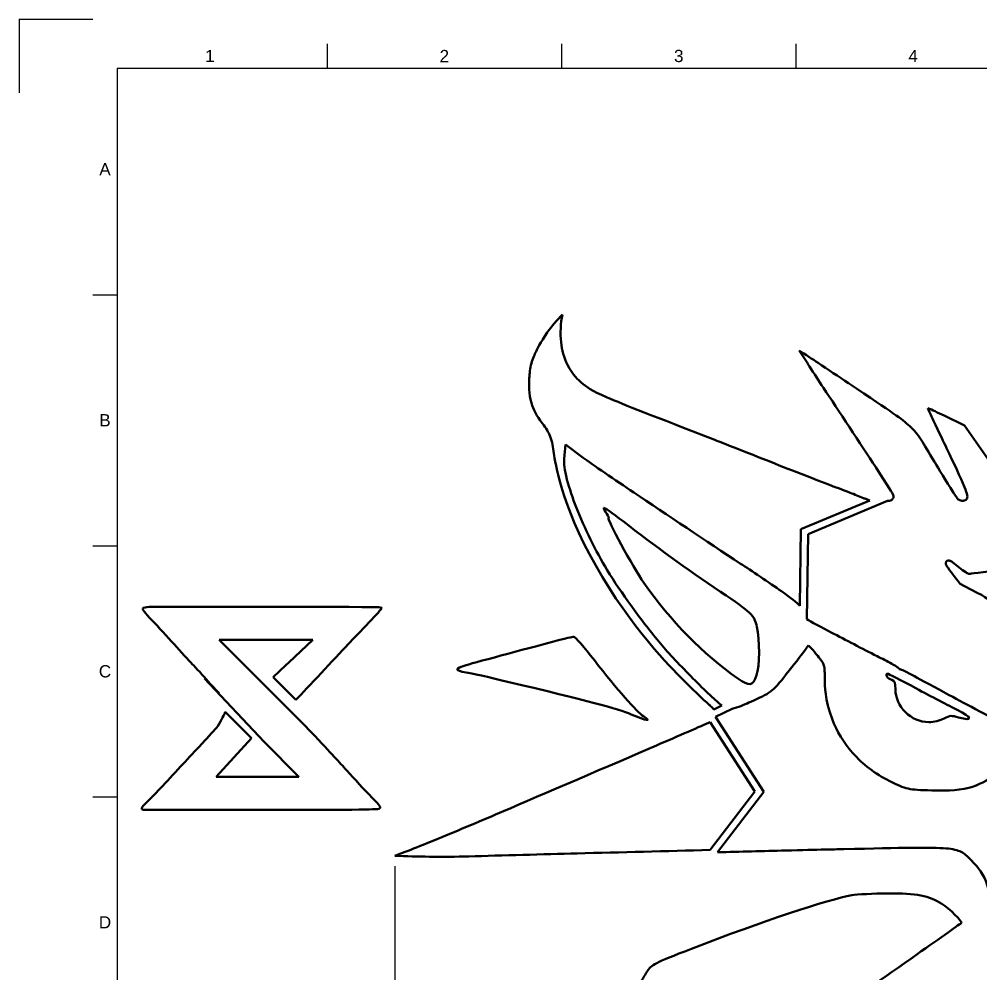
# Model space of a CAD drawing. Header units: millimetres. Extents: x 0 to 594, y 0 to 420.
# Drawn here: x 0 to 196.2, y 225.1 to 420 of the extents above; entities that cross this region are included whole.
import ezdxf
from ezdxf.enums import TextEntityAlignment as Align

# ---------------------------------------------------------------- set-up
doc = ezdxf.new("R2010")
doc.units = ezdxf.units.MM
doc.header["$LTSCALE"] = 0.75
for name, color, linetype, lineweight in [('Border', 7, 'Continuous', 25), ('Dimensions', 7, 'Continuous', 25), ('Visible', 7, 'Continuous', 50)]:
    doc.layers.add(name, color=color, linetype=linetype, lineweight=lineweight)
doc.styles.add('FusionTitle', font='arial.ttf')
doc.styles.get("Standard").update_dxf_attribs({"font": 'arial.ttf'})
doc.dimstyles.new('ISO-25', dxfattribs={"dimtxt": 3.5, "dimasz": 3.5, "dimexe": 2.1, "dimexo": 2.1, "dimgap": 1.4, "dimtad": 1, "dimzin": 12, "dimdsep": 46, "dimtxsty": 'Standard', "dimcen": 0, "dimclrd": 256, "dimclre": 256, "dimclrt": 256, "dimazin": 3, "dimtp": 0.1, "dimtm": 0.1, "dimtfac": 0.714286, "dimtmove": 0, "dimatfit": 3, "dimfxl": 1, "dimtzin": 12, "dimarcsym": 0})

# ---------------------------------------------------------------- blocks, each defined once
blk = doc.blocks.new('*D9')
at = {"layer": 'Defpoints', "color": 0, "transparency": 16777216}
for p in [(76.672313, 249.215953), (369.113087, 249.215953), (369.113087, 22.303294)]:
    blk.add_point(p, dxfattribs=at)
at = {"layer": 'Dimensions', "lineweight": -2, "transparency": 16777216}
for p, q in [((76.672313, 247.115953), (76.672313, 20.203294)), ((369.113087, 247.115953), (369.113087, 20.203294)), ((80.172313, 22.303294), (365.613087, 22.303294))]:
    blk.add_line(p, q, dxfattribs=at)
at = {"layer": 'Dimensions', "transparency": 16777216}
for points in [[(80.172313, 22.886627), (80.172313, 21.71996), (76.672313, 22.303294)], [(365.613087, 22.886627), (365.613087, 21.71996), (369.113087, 22.303294)]]:
    blk.add_solid(points, dxfattribs=at)
at = {"layer": 'Dimensions', "transparency": 16777216, "insert": (222.8927, 25.490299), "char_height": 3.5, "attachment_point": 5}
blk.add_mtext('292.44', dxfattribs=at)
blk = doc.blocks.new('ISO_A2_SHEET')
at = {"layer": 'Border'}
for p, q in [((62.8335, 415), (62.8335, 410)), ((110.6668, 415), (110.6668, 410)), ((158.5001, 415), (158.5001, 410)), ((20, 410), (584, 410)), ((20, 410), (20, 10)), ((15, 363.75), (20, 363.75)), ((15, 312.5), (20, 312.5)), ((15, 261.25), (20, 261.25))]:
    blk.add_line(p, q, dxfattribs=at)
at = {"layer": 'Defpoints'}
for q in [(15, 420), (0, 405)]:
    blk.add_line((0, 420), q, dxfattribs=at)
at = {"layer": 'Border', "style": 'FusionTitle'}
for s, p in [('1', (38.91685, 412.5)), ('2', (86.75015, 412.5)), ('3', (134.58345, 412.5)), ('4', (182.41675, 412.5)), ('A', (17.5, 389.375)), ('B', (17.5, 338.125)), ('C', (17.5, 286.875)), ('D', (17.5, 235.625))]:
    blk.add_text(s, height=2.5, dxfattribs=at).set_placement(p, align=Align.MIDDLE)

msp = doc.modelspace()

# ---------------------------------------------------------------- linework, layer by layer
at = {"layer": 'Visible'}
for p, q in [((192.911, 337.025, 7.5), (188.742, 339.071, 7.5)), ((197.678, 330.265, 7.5), (192.911, 337.025, 7.5)), ((111.209, 330.216, 7.5), (111.504, 333.163, 7.5)), ((111.504, 333.163, 7.5), (115.109, 330.476, 7.5)), ((159.516, 315.889, 7.5), (173.557, 321.767, 7.5)), ((177.145, 321.642, 7.5), (161, 314.884, 7.5)), ((159.273, 300.268, 7.5), (159.516, 315.889, 7.5)), ((161, 314.884, 7.5), (160.73, 297.515, 7.5)), ((192.009, 304.715, 7.5), (190.788, 306.272, 7.5)), ((192.9, 304.27, 7.5), (192.009, 304.715, 7.5)), ((195.632, 302.844, 7.5), (192.9, 304.27, 7.5)), ((40.799, 293.307, 7.5), (59.884, 293.285, 7.5)), ((57.973, 276.133, 7.5), (40.799, 293.307, 7.5)), ((59.884, 293.285, 7.5), (54.986, 288.658, 7.5)), ((54.986, 288.658, 7.5), (54.41, 288.113, 7.5)), ((54.41, 288.113, 7.5), (51.838, 285.683, 7.5)), ((37.787, 285.375, 7.5), (49.962, 272.446, 7.5)), ((40.769, 282.393, 7.5), (37.787, 285.375, 7.5)), ((51.838, 285.683, 7.5), (56.469, 281.053, 7.5)), ((141.739, 279.102, 7.5), (143.37, 279.869, 7.5)), ((145.514, 279.221, 7.5), (142.065, 277.597, 7.5)), ((47.397, 273.225, 7.5), (42.053, 278.57, 7.5)), ((142.065, 277.597, 7.5), (151.946, 262.267, 7.5)), ((150.113, 262.341, 7.5), (140.978, 276.515, 7.5)), ((40.16, 265.353, 7.5), (47.397, 273.225, 7.5)), ((49.962, 272.446, 7.5), (57.075, 265.333, 7.5)), ((57.075, 265.333, 7.5), (40.16, 265.353, 7.5)), ((57.081, 265.327, 7.5), (57.075, 265.333, 7.5)), ((140.964, 250.393, 7.5), (150.113, 262.341, 7.5)), ((151.946, 262.267, 7.5), (142.5, 249.932, 7.5))]:
    msp.add_line(p, q, dxfattribs=at)
for points, knots in [([(110.838, 359.73, 7.5), (109.713, 358.59, 7.5), (108.671, 357.34, 7.5), (106.343, 354.032, 7.5), (105.595, 352.434, 7.5), (105.369, 351.951, 7.5)], [0, 0, 0, 0, 0.480486, 0.480486, 1.2131298, 1.2131298, 1.2131298, 1.2131298]), ([(114.65, 345.865, 7.5), (114.233, 346.224, 7.5), (112.912, 347.362, 7.5), (111.155, 350.882, 7.5), (110.737, 352.447, 7.5), (110.358, 355.939, 7.5), (110.489, 357.863, 7.5), (110.838, 359.73, 7.5)], [0, 0, 0, 0, 0.16508876, 0.16508876, 0.28004103, 0.28004103, 0.4147741, 0.4147741, 0.4147741, 0.4147741]), ([(105.369, 351.951, 7.5), (105.048, 351.285, 7.5), (104.653, 350.463, 7.5), (104.162, 348.332, 7.5), (104.113, 347.253, 7.5), (104.075, 346.419, 7.5)], [0, 0, 0, 0, 0.22173368, 0.22173368, 0.43561168, 0.43561168, 0.43561168, 0.43561168]), ([(159.178, 352.333, 7.5), (159.823, 351.321, 7.5), (160.602, 350.115, 7.5), (162.192, 347.665, 7.5), (163.16, 346.183, 7.5), (164.096, 344.757, 7.5)], [0, 0, 0, 0, 0.36013369, 0.36013369, 0.85463141, 0.85463141, 0.85463141, 0.85463141]), ([(169.194, 345.694, 7.5), (167.26, 346.997, 7.5), (164.993, 348.52, 7.5), (161.899, 350.57, 7.5), (160.354, 351.589, 7.5), (159.178, 352.333, 7.5)], [0, 0, 0, 0, 0.6994571, 0.6994571, 1.0976391, 1.0976391, 1.0976391, 1.0976391]), ([(104.075, 346.419, 7.5), (104.025, 345.413, 7.5), (103.935, 343.584, 7.5), (104.914, 340.307, 7.5), (105.612, 339.023, 7.5), (106.737, 337.497, 7.5)], [0, 0, 0, 0, 0.30210351, 0.30210351, 0.51425579, 0.51425579, 0.51425579, 0.51425579]), ([(141.927, 334.103, 7.5), (129.44, 338.958, 7.5), (123.337, 341.331, 7.5), (116.556, 344.245, 7.5), (115.933, 344.774, 7.5), (114.65, 345.865, 7.5)], [0, 0, 0, 0, 4.0190692, 4.0190692, 8.1345993, 8.1345993, 8.1345993, 8.1345993]), ([(186.746, 329.657, 7.5), (184.309, 333.68, 7.5), (183.634, 335.176, 7.5), (180.012, 338.495, 7.5), (178.578, 339.388, 7.5), (169.194, 345.694, 7.5)], [0, 0, 0, 0, 1.411153, 1.411153, 2.6937084, 2.6937084, 2.6937084, 2.6937084]), ([(164.096, 344.757, 7.5), (167.074, 340.261, 7.5), (171.711, 333.246, 7.5), (177.455, 324.413, 7.5), (178.205, 323.202, 7.5), (178.351, 322.841, 7.5)], [0, 0, 0, 0, 1.6178053, 1.6178053, 3.0218355, 3.0218355, 3.0218355, 3.0218355]), ([(188.742, 339.071, 7.5), (188.127, 339.368, 7.5), (187.488, 339.671, 7.5), (186.4, 340.173, 7.5), (185.865, 340.416, 7.5), (185.394, 340.618, 7.5)], [0, 0, 0, 0, 0.20489673, 0.20489673, 0.36188191, 0.36188191, 0.36188191, 0.36188191]), ([(185.394, 340.618, 7.5), (185.84, 339.61, 7.5), (186.484, 338.223, 7.5), (188.096, 334.788, 7.5), (189.127, 332.661, 7.5), (189.371, 332.157, 7.5)], [0, 0, 0, 0, 0.3306086, 0.3306086, 1.0689833, 1.0689833, 1.0689833, 1.0689833]), ([(106.737, 337.497, 7.5), (107.517, 336.451, 7.5), (108.011, 335.714, 7.5), (108.764, 333.762, 7.5), (108.93, 332.601, 7.5), (109.107, 331.363, 7.5)], [0, 0, 0, 0, 0.39141287, 0.39141287, 0.84372122, 0.84372122, 0.84372122, 0.84372122]), ([(154.22, 329.265, 7.5), (151.927, 330.178, 7.5), (149.371, 331.189, 7.5), (143.548, 333.48, 7.5), (143.11, 333.648, 7.5), (141.927, 334.103, 7.5)], [0, 0, 0, 0, 0.7404529, 0.7404529, 1.88912, 1.88912, 1.88912, 1.88912]), ([(189.371, 332.157, 7.5), (190.589, 329.598, 7.5), (192.126, 326.371, 7.5), (193.195, 323.738, 7.5), (193.368, 323.221, 7.5), (193.476, 322.647, 7.5), (193.483, 322.472, 7.5), (193.429, 322.199, 7.5), (193.387, 322.113, 7.5), (193.303, 321.983, 7.5), (193.249, 321.924, 7.5), (193.118, 321.827, 7.5), (193.06, 321.803, 7.5), (193.025, 321.788, 7.5)], [0, 0, 0, 0, 0.8501824, 0.8501824, 1.1947952, 1.1947952, 1.3916123, 1.3916123, 1.5439289, 1.5439289, 1.7087874, 1.7087874, 1.8781397, 1.8781397, 1.8781397, 1.8781397]), ([(109.107, 331.363, 7.5), (109.343, 329.604, 7.5), (110.481, 321.105, 7.5), (124.822, 295.744, 7.5), (133.294, 287.296, 7.5), (135.057, 285.538, 7.5)], [0, 0, 0, 0, 0.5325263, 0.5325263, 1.0670472, 1.0670472, 1.0670472, 1.0670472]), ([(120.002, 307.489, 7.5), (117.617, 311.412, 7.5), (115.324, 316.124, 7.5), (112.956, 322.174, 7.5), (112.246, 324.198, 7.5), (111.262, 327.992, 7.5), (111.115, 329.303, 7.5), (111.209, 330.216, 7.5)], [0, 0, 0, 0, 1.3772331, 1.3772331, 1.9656384, 1.9656384, 2.5749662, 2.5749662, 2.5749662, 2.5749662]), ([(115.109, 330.476, 7.5), (116.845, 329.145, 7.5), (121.726, 325.852, 7.5), (132.096, 318.86, 7.5), (140.28, 313.423, 7.5), (147.204, 308.843, 7.5)], [0, 0, 0, 0, 0.6560761, 0.6560761, 1.8611037, 1.8611037, 1.8611037, 1.8611037]), ([(191.504, 322.062, 7.5), (191.473, 322.093, 7.5), (191.441, 322.131, 7.5), (191.169, 322.5, 7.5), (190.569, 323.448, 7.5), (188.653, 326.512, 7.5), (186.967, 329.293, 7.5), (186.746, 329.657, 7.5)], [0, 0, 0, 0, 0.01316055, 0.01316055, 0.08285249, 0.08285249, 0.26572719, 0.26572719, 0.26572719, 0.26572719]), ([(166.345, 324.535, 7.5), (166.01, 324.664, 7.5), (163.41, 325.668, 7.5), (159.012, 327.375, 7.5), (156.511, 328.353, 7.5), (154.22, 329.265, 7.5)], [0, 0, 0, 0, 0.1077485, 0.1077485, 0.22680454, 0.22680454, 0.22680454, 0.22680454]), ([(172.258, 322.249, 7.5), (171.485, 322.577, 7.5), (170.404, 323.003, 7.5), (167.807, 324.008, 7.5), (166.549, 324.461, 7.5), (166.345, 324.535, 7.5)], [0, 0, 0, 0, 0.2518646, 0.2518646, 0.77263474, 0.77263474, 0.77263474, 0.77263474]), ([(173.557, 321.767, 7.5), (173.339, 321.837, 7.5), (173.122, 321.912, 7.5), (172.689, 322.072, 7.5), (172.472, 322.158, 7.5), (172.258, 322.249, 7.5)], [0, 0, 0, 0, 0.06871556, 0.06871556, 0.13852953, 0.13852953, 0.13852953, 0.13852953]), ([(178.351, 322.841, 7.5), (178.4, 322.719, 7.5), (178.415, 322.614, 7.5), (178.417, 322.428, 7.5), (178.399, 322.332, 7.5), (178.328, 322.156, 7.5), (178.278, 322.079, 7.5), (178.15, 321.94, 7.5), (178.073, 321.882, 7.5), (177.872, 321.772, 7.5), (177.745, 321.73, 7.5), (177.464, 321.667, 7.5), (177.301, 321.65, 7.5), (177.145, 321.642, 7.5)], [0, 0, 0, 0, 0.03939932, 0.03939932, 0.0839133, 0.0839133, 0.12536533, 0.12536533, 0.16908663, 0.16908663, 0.22831131, 0.22831131, 0.29907419, 0.29907419, 0.29907419, 0.29907419]), ([(193.025, 321.788, 7.5), (192.948, 321.762, 7.5), (192.7, 321.68, 7.5), (192.207, 321.717, 7.5), (192.053, 321.75, 7.5), (191.837, 321.833, 7.5), (191.766, 321.868, 7.5), (191.628, 321.952, 7.5), (191.562, 322.003, 7.5), (191.504, 322.062, 7.5)], [0, 0, 0, 0, 0.024363773, 0.024363773, 0.035391069, 0.035391069, 0.041015998, 0.041015998, 0.04697732, 0.04697732, 0.04697732, 0.04697732]), ([(147.204, 308.843, 7.5), (149.262, 307.484, 7.5), (153.102, 304.935, 7.5), (157.58, 301.762, 7.5), (158.662, 300.892, 7.5), (159.273, 300.268, 7.5)], [0, 0, 0, 0, 0.7398524, 0.7398524, 1.3517774, 1.3517774, 1.3517774, 1.3517774]), ([(190.788, 306.272, 7.5), (190.545, 306.586, 7.5), (189.93, 307.376, 7.5), (189.265, 308.362, 7.5), (189.16, 308.574, 7.5), (189.095, 308.792, 7.5), (189.081, 308.866, 7.5), (189.083, 309.016, 7.5), (189.096, 309.084, 7.5), (189.147, 309.215, 7.5), (189.186, 309.276, 7.5), (189.283, 309.377, 7.5), (189.339, 309.417, 7.5), (189.458, 309.471, 7.5), (189.518, 309.487, 7.5), (189.641, 309.499, 7.5), (189.702, 309.496, 7.5), (189.838, 309.469, 7.5), (189.911, 309.443, 7.5), (190.111, 309.349, 7.5), (190.276, 309.248, 7.5), (190.885, 308.809, 7.5), (191.379, 308.406, 7.5), (191.82, 308.036, 7.5)], [0, 0, 0, 0, 0.11901339, 0.11901339, 0.1998065, 0.1998065, 0.23511024, 0.23511024, 0.26531789, 0.26531789, 0.29684004, 0.29684004, 0.32694061, 0.32694061, 0.35421872, 0.35421872, 0.38110011, 0.38110011, 0.41470292, 0.41470292, 0.47837406, 0.47837406, 0.58409479, 0.58409479, 0.58409479, 0.58409479]), ([(193.841, 306.763, 7.5), (193.845, 306.763, 7.5), (193.865, 306.765, 7.5), (194.038, 306.778, 7.5), (194.315, 306.803, 7.5), (198.103, 307.296, 7.5), (202.628, 307.927, 7.5), (204.765, 308.226, 7.5)], [0, 0, 0, 0, 0.001436561, 0.001436561, 0.008257421, 0.008257421, 0.020624003, 0.020624003, 0.020624003, 0.020624003]), ([(130.523, 292.925, 7.5), (128.613, 295.234, 7.5), (126.581, 297.903, 7.5), (123.205, 302.575, 7.5), (121.372, 305.229, 7.5), (120.002, 307.489, 7.5)], [0, 0, 0, 0, 0.8990429, 0.8990429, 1.7077283, 1.7077283, 1.7077283, 1.7077283]), ([(191.82, 308.036, 7.5), (192.254, 307.677, 7.5), (192.732, 307.343, 7.5), (193.39, 306.953, 7.5), (193.555, 306.875, 7.5), (193.727, 306.8, 7.5), (193.767, 306.787, 7.5), (193.841, 306.763, 7.5)], [0, 0, 0, 0, 0.16893071, 0.16893071, 0.27688678, 0.27688678, 0.36095964, 0.36095964, 0.36095964, 0.36095964]), ([(204.428, 293.933, 7.5), (204.092, 294.604, 7.5), (203.013, 296.764, 7.5), (199.253, 300.56, 7.5), (197.521, 301.832, 7.5), (195.632, 302.844, 7.5)], [0, 0, 0, 0, 0.22503207, 0.22503207, 0.37555213, 0.37555213, 0.37555213, 0.37555213]), ([(160.73, 297.515, 7.5), (161.457, 297.052, 7.5), (163.705, 295.854, 7.5), (168.62, 293.262, 7.5), (172.045, 291.497, 7.5), (175.057, 289.961, 7.5)], [0, 0, 0, 0, 0.25867517, 0.25867517, 0.63796649, 0.63796649, 0.63796649, 0.63796649]), ([(143.37, 279.869, 7.5), (141.848, 281.136, 7.5), (139.426, 283.447, 7.5), (134.574, 288.359, 7.5), (132.131, 290.976, 7.5), (130.523, 292.925, 7.5)], [0, 0, 0, 0, 0.5940069, 0.5940069, 1.2026408, 1.2026408, 1.2026408, 1.2026408]), ([(160.896, 292.001, 7.5), (160.855, 291.928, 7.5), (160.765, 291.785, 7.5), (159.849, 290.515, 7.5), (158.541, 288.798, 7.5), (157.126, 287.022, 7.5)], [0, 0, 0, 0, 0.025344927, 0.025344927, 0.085393851, 0.085393851, 0.085393851, 0.085393851]), ([(160.986, 292.129, 7.5), (160.972, 292.113, 7.5), (160.959, 292.096, 7.5), (160.929, 292.054, 7.5), (160.912, 292.027, 7.5), (160.896, 292.001, 7.5)], [0, 0, 0, 0, 0.006275289, 0.006275289, 0.015262941, 0.015262941, 0.015262941, 0.015262941]), ([(162.931, 290.037, 7.5), (162.462, 290.623, 7.5), (162.009, 291.172, 7.5), (161.286, 291.941, 7.5), (161.097, 292.078, 7.5), (160.986, 292.129, 7.5)], [0, 0, 0, 0, 0.22515056, 0.22515056, 0.4494913, 0.4494913, 0.4494913, 0.4494913]), ([(164.37, 285.108, 7.5), (164.37, 286.596, 7.5), (164.37, 287.444, 7.5), (164.011, 288.656, 7.5), (163.669, 289.103, 7.5), (162.931, 290.037, 7.5)], [0, 0, 0, 0, 0.44629641, 0.44629641, 0.85372513, 0.85372513, 0.85372513, 0.85372513]), ([(175.057, 289.961, 7.5), (176.032, 289.473, 7.5), (177.137, 288.903, 7.5), (178.342, 288.236, 7.5), (178.72, 288.022, 7.5), (179.099, 287.785, 7.5), (179.215, 287.71, 7.5), (179.347, 287.611, 7.5), (179.389, 287.577, 7.5), (179.451, 287.519, 7.5), (179.473, 287.495, 7.5), (179.523, 287.433, 7.5), (179.557, 287.383, 7.5), (179.582, 287.319, 7.5)], [0, 0, 0, 0, 0.32704215, 0.32704215, 0.43243956, 0.43243956, 0.46682996, 0.46682996, 0.48206586, 0.48206586, 0.49184056, 0.49184056, 0.50563575, 0.50563575, 0.50563575, 0.50563575]), ([(157.126, 287.022, 7.5), (155.444, 284.879, 7.5), (154.574, 283.787, 7.5), (152.706, 282.211, 7.5), (151.735, 281.763, 7.5), (149.916, 280.924, 7.5)], [0, 0, 0, 0, 0.8173049, 0.8173049, 1.6472024, 1.6472024, 1.6472024, 1.6472024]), ([(179.582, 287.319, 7.5), (179.59, 287.319, 7.5), (179.6, 287.318, 7.5), (179.613, 287.317, 7.5), (179.618, 287.317, 7.5), (179.625, 287.316, 7.5), (179.627, 287.316, 7.5), (179.63, 287.316, 7.5), (179.631, 287.316, 7.5), (179.632, 287.316, 7.5), (179.633, 287.316, 7.5), (179.633, 287.316, 7.5), (179.633, 287.316, 7.5), (179.633, 287.316, 7.5), (179.633, 287.316, 7.5), (179.633, 287.316, 7.5)], [0, 0, 0, 0, 0.0024785431, 0.0024785431, 0.003824899, 0.003824899, 0.004405217, 0.004405217, 0.0046351169, 0.0046351169, 0.0047248046, 0.0047248046, 0.0047645654, 0.0047645654, 0.0048005761, 0.0048005761, 0.0048005761, 0.0048005761]), ([(179.633, 287.316, 7.5), (179.683, 287.316, 7.5), (179.731, 287.309, 7.5), (179.849, 287.282, 7.5), (179.935, 287.253, 7.5), (180.694, 286.937, 7.5), (182.258, 286.117, 7.5), (183.845, 285.228, 7.5)], [0, 0, 0, 0, 0.01482247, 0.01482247, 0.03628627, 0.03628627, 0.14835474, 0.14835474, 0.14835474, 0.14835474]), ([(135.057, 285.538, 7.5), (136.141, 284.455, 7.5), (137.359, 283.254, 7.5), (139.495, 281.2, 7.5), (140.02, 280.684, 7.5), (140.707, 280.121, 7.5)], [0, 0, 0, 0, 0.45977209, 0.45977209, 0.90323683, 0.90323683, 0.90323683, 0.90323683]), ([(177.546, 264.5, 7.5), (174.685, 265.916, 7.5), (172.129, 267.857, 7.5), (168.251, 272.291, 7.5), (166.837, 274.617, 7.5), (164.389, 280.986, 7.5), (164.374, 284.164, 7.5), (164.37, 285.108, 7.5)], [0, 0, 0, 0, 0.9577635, 0.9577635, 1.771142, 1.771142, 3.0100093, 3.0100093, 3.0100093, 3.0100093]), ([(183.845, 285.228, 7.5), (185.982, 284.044, 7.5), (189.532, 282.145, 7.5), (195.121, 279.159, 7.5), (200.263, 276.43, 7.5), (204.316, 274.279, 7.5)], [0, 0, 0, 0, 0.7328403, 0.7328403, 2.4683364, 2.4683364, 2.4683364, 2.4683364]), ([(149.916, 280.924, 7.5), (149.644, 280.801, 7.5), (148.412, 280.245, 7.5), (146.783, 279.606, 7.5), (145.992, 279.283, 7.5), (145.514, 279.221, 7.5)], [0, 0, 0, 0, 0.08979897, 0.08979897, 0.12391998, 0.12391998, 0.12391998, 0.12391998]), ([(140.707, 280.121, 7.5), (140.784, 280.055, 7.5), (141.011, 279.861, 7.5), (141.435, 279.441, 7.5), (141.594, 279.272, 7.5), (141.739, 279.102, 7.5)], [0, 0, 0, 0, 0.030610211, 0.030610211, 0.049012069, 0.049012069, 0.049012069, 0.049012069]), ([(140.978, 276.515, 7.5), (139.244, 275.72, 7.5), (134.414, 273.628, 7.5), (120.813, 267.754, 7.5), (106.339, 261.539, 7.5), (98.826, 258.314, 7.5)], [0, 0, 0, 0, 0.5722327, 0.5722327, 1.792025, 1.792025, 1.792025, 1.792025]), ([(199.531, 266.01, 7.5), (197.495, 264.539, 7.5), (195.811, 263.621, 7.5), (191.28, 262.448, 7.5), (188.21, 262.495, 7.5), (186.247, 262.543, 7.5)], [0, 0, 0, 0, 0.7537927, 0.7537927, 1.6960523, 1.6960523, 1.6960523, 1.6960523]), ([(186.247, 262.543, 7.5), (183.759, 262.623, 7.5), (182.496, 262.664, 7.5), (180.242, 263.167, 7.5), (179.297, 263.634, 7.5), (177.546, 264.5, 7.5)], [0, 0, 0, 0, 0.7467844, 0.7467844, 1.5156756, 1.5156756, 1.5156756, 1.5156756]), ([(98.826, 258.314, 7.5), (94.508, 256.466, 7.5), (89.724, 254.444, 7.5), (82.903, 251.642, 7.5), (79.241, 250.157, 7.5), (76.672, 249.216, 7.5)], [0, 0, 0, 0, 1.4090618, 1.4090618, 2.2272874, 2.2272874, 2.2272874, 2.2272874]), ([(76.672, 249.216, 7.5), (78.885, 249.1, 7.5), (81.446, 249.04, 7.5), (86.352, 248.991, 7.5), (89.157, 249.008, 7.5), (91.776, 249.08, 7.5)], [0, 0, 0, 0, 0.6646374, 0.6646374, 1.4283067, 1.4283067, 1.4283067, 1.4283067]), ([(91.776, 249.08, 7.5), (98.449, 249.274, 7.5), (107.047, 249.506, 7.5), (122.664, 249.923, 7.5), (132.119, 250.168, 7.5), (140.964, 250.393, 7.5)], [0, 0, 0, 0, 2.0028874, 2.0028874, 4.5921106, 4.5921106, 4.5921106, 4.5921106]), ([(142.5, 249.932, 7.5), (147.085, 250.048, 7.5), (151.816, 250.167, 7.5), (163.127, 250.445, 7.5), (167.062, 250.537, 7.5), (168.272, 250.565, 7.5)], [0, 0, 0, 0, 1.3757937, 1.3757937, 3.4026114, 3.4026114, 3.4026114, 3.4026114]), ([(168.272, 250.565, 7.5), (180.332, 250.824, 7.5), (186.019, 250.983, 7.5), (190.561, 250.587, 7.5), (191.482, 250.366, 7.5), (192.992, 249.602, 7.5), (193.292, 249.258, 7.5), (194.394, 248.155, 7.5)], [0, 0, 0, 0, 3.6187237, 3.6187237, 5.2944775, 5.2944775, 7.1060318, 7.1060318, 7.1060318, 7.1060318]), ([(194.394, 248.155, 7.5), (195.084, 247.457, 7.5), (196.392, 246.134, 7.5), (198.646, 240.555, 7.5), (198.731, 235.657, 7.5), (198.747, 232.008, 7.5)], [0, 0, 0, 0, 0.29445127, 0.29445127, 0.72654438, 0.72654438, 0.72654438, 0.72654438])]:
    msp.add_open_spline(points, degree=3, knots=knots, dxfattribs=at)
for points in [[(123.237, 317.494, 7.5), (121.055, 319.161, 7.5), (119.269, 320.431, 7.5), (119.269, 320.233, 7.5)], [(119.269, 320.233, 7.5), (119.269, 320.074, 7.5), (119.546, 319.518, 7.5), (119.904, 319.042, 7.5)], [(119.904, 319.042, 7.5), (120.221, 318.566, 7.5), (120.42, 318.169, 7.5), (120.261, 318.169, 7.5)], [(120.261, 318.169, 7.5), (119.785, 318.169, 7.5), (125.261, 308.088, 7.5), (127.444, 304.953, 7.5)], [(143.121, 303.088, 7.5), (136.096, 307.81, 7.5), (129.627, 312.494, 7.5), (123.237, 317.494, 7.5)], [(127.444, 304.953, 7.5), (132.921, 297.134, 7.5), (139.549, 290.388, 7.5), (146.613, 285.427, 7.5)], [(150.542, 295.944, 7.5), (149.987, 298.325, 7.5), (149.55, 298.762, 7.5), (143.121, 303.088, 7.5)], [(25.212, 299.697, 7.5), (25.073, 299.518, 7.5), (25.609, 298.843, 7.5), (27.117, 297.256, 7.5)], [(26.522, 300.014, 7.5), (25.906, 299.974, 7.5), (25.311, 299.836, 7.5), (25.212, 299.697, 7.5)], [(72.857, 299.974, 7.5), (69.305, 300.034, 7.5), (27.474, 300.054, 7.5), (26.522, 300.014, 7.5)], [(71.349, 296.839, 7.5), (72.797, 298.347, 7.5), (73.988, 299.657, 7.5), (73.988, 299.776, 7.5)], [(73.988, 299.776, 7.5), (73.988, 299.875, 7.5), (73.472, 299.955, 7.5), (72.857, 299.974, 7.5)], [(27.117, 297.256, 7.5), (28.288, 296.045, 7.5), (30.312, 293.843, 7.5), (31.621, 292.394, 7.5)], [(67.142, 292.414, 7.5), (68.015, 293.347, 7.5), (69.9, 295.331, 7.5), (71.349, 296.839, 7.5)], [(150.463, 286.062, 7.5), (151.098, 287.808, 7.5), (151.138, 293.324, 7.5), (150.542, 295.944, 7.5)], [(31.621, 292.394, 7.5), (32.931, 290.926, 7.5), (34.598, 289.12, 7.5), (35.312, 288.346, 7.5)], [(56.469, 281.053, 7.5), (58.727, 283.428, 7.5), (64.346, 289.382, 7.5), (67.142, 292.414, 7.5)], [(109.744, 293.126, 7.5), (105.338, 291.975, 7.5), (93.591, 288.84, 7.5), (91.17, 288.125, 7.5)], [(113.157, 293.92, 7.5), (112.919, 293.92, 7.5), (111.371, 293.523, 7.5), (109.744, 293.126, 7.5)], [(117.364, 289.118, 7.5), (115.3, 291.777, 7.5), (113.395, 293.959, 7.5), (113.157, 293.92, 7.5)], [(127.444, 277.648, 7.5), (125.976, 278.64, 7.5), (122.047, 283.085, 7.5), (117.364, 289.118, 7.5)], [(35.312, 288.346, 7.5), (36.047, 287.592, 7.5), (37.515, 285.985, 7.5), (38.587, 284.774, 7.5)], [(91.17, 288.125, 7.5), (88.789, 287.451, 7.5), (88.789, 287.014, 7.5), (91.17, 286.657, 7.5)], [(91.17, 286.657, 7.5), (92.083, 286.498, 7.5), (95.893, 285.665, 7.5), (99.623, 284.752, 7.5)], [(38.587, 284.774, 7.5), (39.658, 283.584, 7.5), (40.65, 282.512, 7.5), (40.769, 282.393, 7.5)], [(99.623, 284.752, 7.5), (115.935, 280.863, 7.5), (122.245, 279.196, 7.5), (124.865, 278.084, 7.5)], [(146.613, 285.427, 7.5), (149.074, 283.72, 7.5), (149.669, 283.839, 7.5), (150.463, 286.062, 7.5)], [(177.133, 286.419, 7.5), (176.974, 286.419, 7.5), (176.935, 286.181, 7.5), (177.054, 285.863, 7.5)], [(177.054, 285.863, 7.5), (177.173, 285.546, 7.5), (177.609, 285.228, 7.5), (178.046, 285.109, 7.5)], [(182.967, 283.403, 7.5), (179.911, 285.069, 7.5), (177.292, 286.419, 7.5), (177.133, 286.419, 7.5)], [(178.046, 285.109, 7.5), (178.641, 284.95, 7.5), (178.8, 284.554, 7.5), (178.8, 283.244, 7.5)], [(178.8, 283.244, 7.5), (178.8, 279.632, 7.5), (181.975, 276.497, 7.5), (185.626, 276.497, 7.5)], [(191.421, 278.997, 7.5), (189.833, 279.791, 7.5), (186.023, 281.775, 7.5), (182.967, 283.403, 7.5)], [(191.698, 277.449, 7.5), (194.675, 276.576, 7.5), (194.516, 277.489, 7.5), (191.421, 278.997, 7.5)], [(42.053, 278.57, 7.5), (41.791, 277.992, 7.5), (41.313, 277.093, 7.5), (40.551, 275.646, 7.5)], [(124.865, 278.084, 7.5), (128.079, 276.735, 7.5), (129.111, 276.537, 7.5), (127.444, 277.648, 7.5)], [(185.626, 276.497, 7.5), (186.579, 276.497, 7.5), (187.968, 276.814, 7.5), (188.722, 277.211, 7.5)], [(188.722, 277.211, 7.5), (189.912, 277.886, 7.5), (190.27, 277.886, 7.5), (191.698, 277.449, 7.5)], [(40.551, 275.646, 7.5), (39.757, 274.773, 7.5), (38.864, 273.801, 7.5), (38.567, 273.463, 7.5)], [(59.462, 274.555, 7.5), (58.899, 275.151, 7.5), (58.405, 275.673, 7.5), (57.973, 276.133, 7.5)], [(38.567, 273.463, 7.5), (38.269, 273.146, 7.5), (37.356, 272.154, 7.5), (36.523, 271.261, 7.5)], [(66.844, 266.617, 7.5), (65.217, 268.443, 7.5), (64.086, 269.653, 7.5), (59.462, 274.555, 7.5)], [(36.523, 271.261, 7.5), (35.67, 270.387, 7.5), (34.062, 268.641, 7.5), (32.911, 267.411, 7.5)], [(32.911, 267.411, 7.5), (30.133, 264.375, 7.5), (27.097, 261.18, 7.5), (25.926, 260.029, 7.5)], [(57.075, 265.333, 7.5), (57.081, 265.331, 7.5), (57.083, 265.329, 7.5), (57.081, 265.327, 7.5)], [(72.003, 261.061, 7.5), (70.396, 262.728, 7.5), (68.372, 264.93, 7.5), (66.844, 266.617, 7.5)], [(73.591, 258.878, 7.5), (73.789, 259.176, 7.5), (73.73, 259.255, 7.5), (72.003, 261.061, 7.5)], [(25.926, 260.029, 7.5), (24.894, 259.017, 7.5), (24.775, 258.759, 7.5), (25.331, 258.62, 7.5)], [(25.331, 258.62, 7.5), (25.51, 258.561, 7.5), (36.404, 258.541, 7.5), (49.54, 258.561, 7.5)], [(49.54, 258.561, 7.5), (70.277, 258.58, 7.5), (73.432, 258.62, 7.5), (73.591, 258.878, 7.5)], [(177.252, 241.532, 7.5), (174.276, 241.493, 7.5), (170.981, 241.334, 7.5), (169.87, 241.135, 7.5)], [(188.285, 239.389, 7.5), (185.666, 241.056, 7.5), (183.086, 241.572, 7.5), (177.252, 241.532, 7.5)], [(169.87, 241.135, 7.5), (165.187, 240.342, 7.5), (151.574, 235.817, 7.5), (137.168, 230.221, 7.5)], [(192.254, 235.5, 7.5), (192.532, 235.738, 7.5), (189.793, 238.437, 7.5), (188.285, 239.389, 7.5)], [(183.166, 229.07, 7.5), (188.087, 232.523, 7.5), (192.175, 235.42, 7.5), (192.254, 235.5, 7.5)], [(137.168, 230.221, 7.5), (129.468, 227.245, 7.5), (129.032, 227.007, 7.5), (128.079, 225.499, 7.5)], [(143.081, 200.138, 7.5), (157.408, 210.735, 7.5), (169.751, 219.625, 7.5), (183.166, 229.07, 7.5)], [(128.079, 225.499, 7.5), (127.71, 224.918, 7.5), (125.776, 221.754, 7.5), (123.203, 217.552, 7.5)]]:
    msp.add_open_spline(points, degree=3, dxfattribs=at)

# ---------------------------------------------------------------- block references
at = {"layer": 'Border'}
msp.add_blockref('ISO_A2_SHEET', (0, 0), dxfattribs=at)

# ---------------------------------------------------------------- dimensions: what is measured, and where the dimension line sits
at = {"layer": 'Dimensions'}
dim = msp.add_aligned_dim(p1=(76.672, 249.216), p2=(369.113, 249.216), distance=-226.913, dimstyle='ISO-25', override={"dimlfac": 1, "dimclrd": 256, "dimclre": 256}, dxfattribs=at)
dim.commit()
dim.dimension.update_dxf_attribs({"geometry": '*D9', "text_midpoint": (222.893, 25.49)})

doc.saveas('drawing.dxf')
